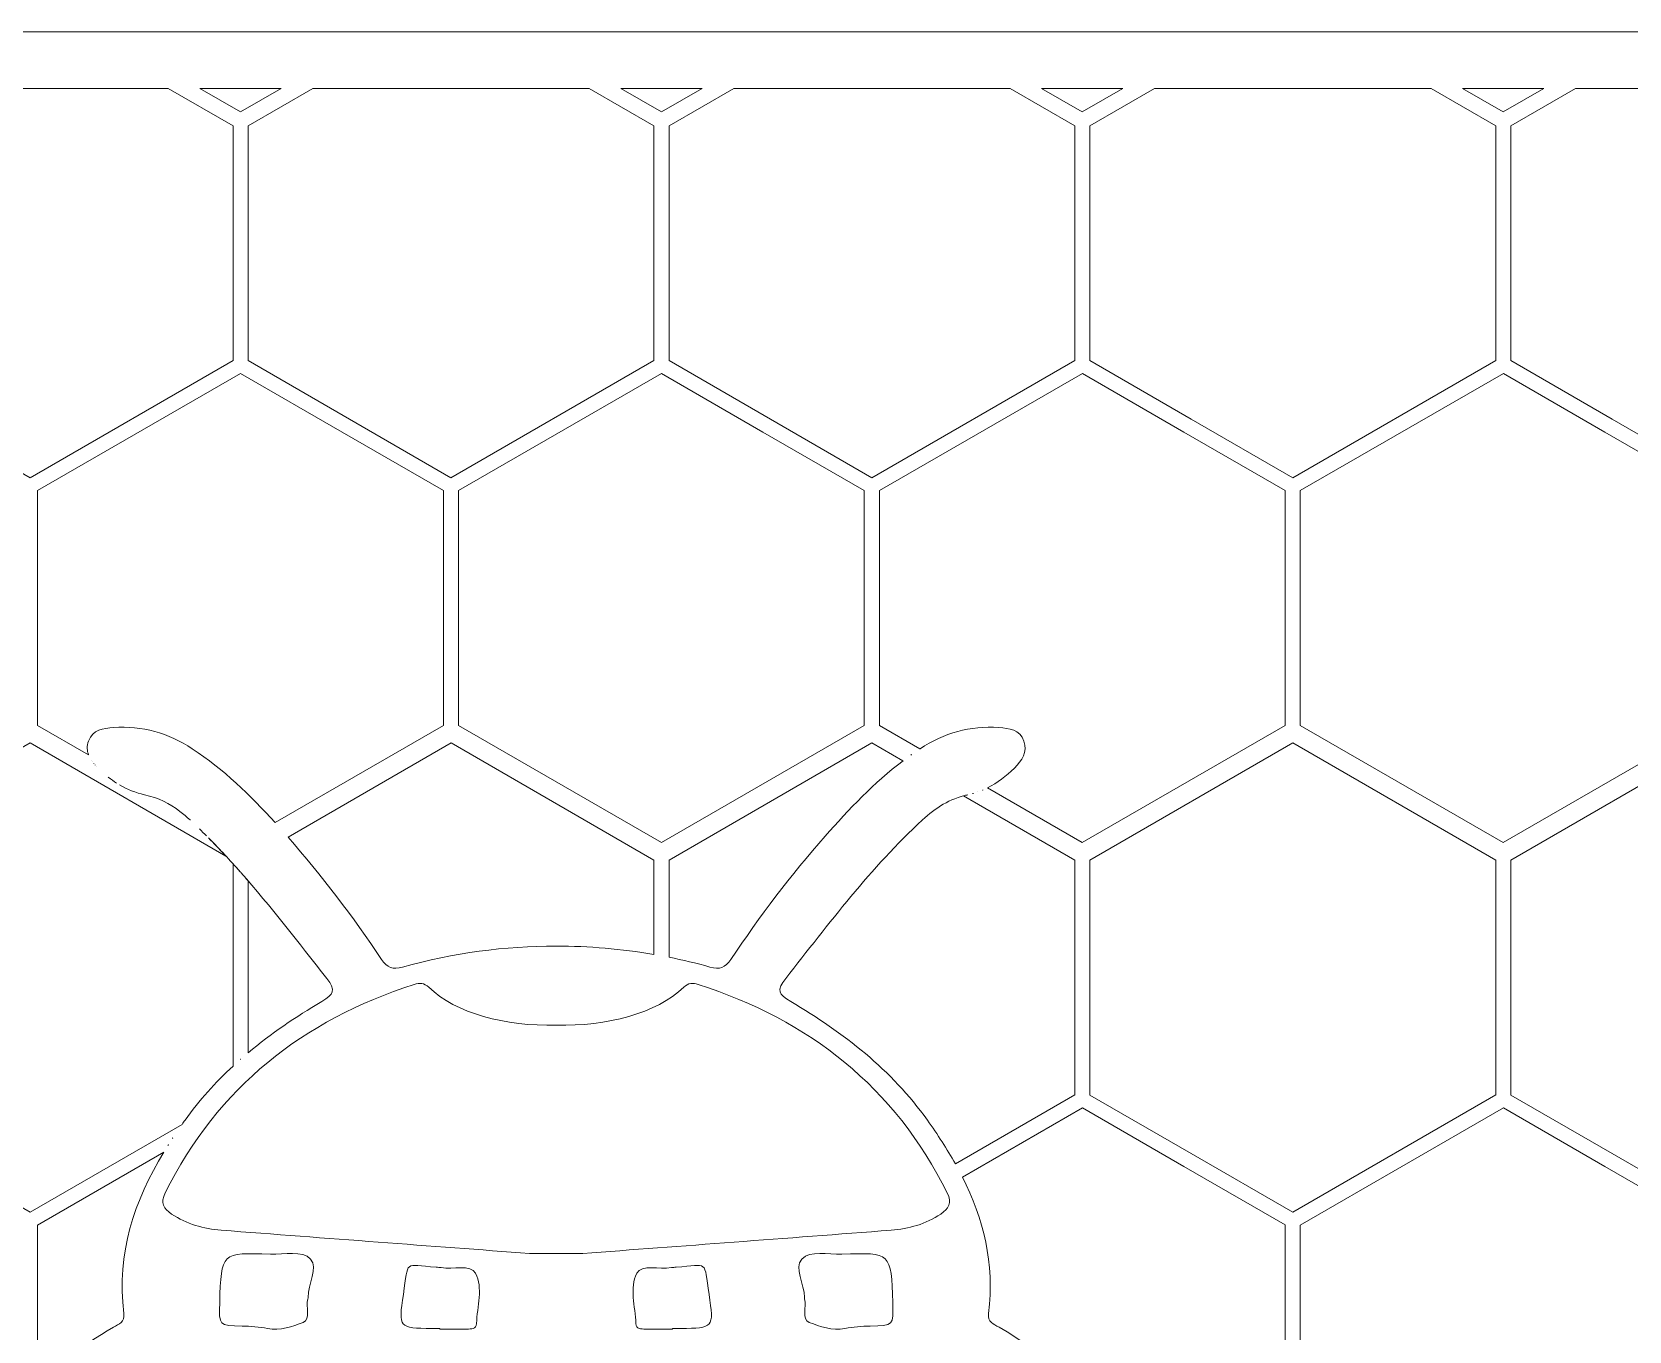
# Model space of a CAD drawing. Extents: x 40 to 2961, y -2960 to -39.
# Drawn here: x 1156 to 2204, y -892 to -39 of the extents above; entities that cross this region are included whole.
import ezdxf

# ---------------------------------------------------------------- set-up
doc = ezdxf.new("R2010")
doc.units = 0
doc.header["$MEASUREMENT"] = 0
doc.layers.add('Layer 1', color=7, linetype='Continuous')

msp = doc.modelspace()

# ---------------------------------------------------------------- linework, layer by layer
at = {"layer": 'Layer 1', "lineweight": 0}
for points in [[(40.13047586206903, -39.40643793103482), (40.13047586206903, -2960.041837931034), (2960.76607586207, -2960.041837931034), (2960.76607586207, -39.40643793103482), (40.13047586206903, -39.40643793103482)], [(1245.921575862068, -76.42703793103465), (1288.385075862068, -100.9432379310347), (1288.385075862068, -254.9422379310345), (1155.150275862069, -331.8656379310341), (1088.565875862068, -293.4229379310345), (1022.047275862069, -255.0182379310345), (1022.047275862069, -100.9435379310344), (1064.511275862069, -76.42703793103465), (1245.921575862068, -76.42703793103465)], [(1319.940875862068, -76.42703793103465), (1293.256175862069, -91.8334379310345), (1266.571775862069, -76.42703793103465), (1319.940875862068, -76.42703793103465)], [(1522.13357586207, -76.42703793103465), (1564.596875862069, -100.9432379310347), (1564.596875862069, -254.9422379310345), (1431.362375862069, -331.8654379310346), (1364.777875862069, -293.4229379310345), (1298.259575862069, -255.0185379310342), (1298.259575862069, -100.9432379310347), (1340.723075862069, -76.42703793103465), (1522.13357586207, -76.42703793103465)], [(1596.152675862069, -76.42703793103465), (1569.46797586207, -91.8334379310345), (1542.783575862068, -76.42703793103465), (1596.152675862069, -76.42703793103465)], [(1798.345375862069, -76.42703793103465), (1840.809175862069, -100.9435379310344), (1840.809175862069, -254.9422379310345), (1707.574175862068, -331.8654379310346), (1640.989675862069, -293.4229379310345), (1574.471375862069, -255.0185379310342), (1574.471375862069, -100.9432379310347), (1616.93497586207, -76.42703793103465), (1798.345375862069, -76.42703793103465)], [(1872.364775862068, -76.42703793103465), (1845.680275862069, -91.8334379310345), (1818.995675862068, -76.42703793103465), (1872.364775862068, -76.42703793103465)], [(2074.557475862068, -76.42703793103465), (2117.020975862069, -100.9432379310347), (2117.020975862069, -254.9422379310345), (1983.786175862069, -331.8656379310341), (1917.201775862068, -293.4229379310345), (1850.683175862068, -255.0182379310345), (1850.683175862068, -100.9435379310344), (1893.147175862068, -76.42703793103465), (2074.557475862068, -76.42703793103465)], [(2148.576575862069, -76.42703793103465), (2121.892175862069, -91.8334379310345), (2095.207675862068, -76.42703793103465), (2148.576575862069, -76.42703793103465)], [(2350.769275862069, -76.42703793103465), (2393.232775862069, -100.9432379310347), (2393.232775862069, -254.9422379310345), (2259.99807586207, -331.8656379310341), (2193.413575862069, -293.4229379310345), (2126.895475862069, -255.0185379310342), (2126.895475862069, -100.9432379310347), (2169.359075862068, -76.42703793103465), (2350.769275862069, -76.42703793103465)], [(1702.63687586207, -494.3395379310341), (1569.46797586207, -571.2242379310346), (1436.299575862069, -494.3395379310341), (1436.299575862069, -340.3405379310343), (1569.534175862069, -263.4173379310341), (1636.118575862069, -301.8598379310342), (1702.63687586207, -340.2642379310346), (1702.63687586207, -494.3395379310341)], [(2255.060975862069, -494.3392379310344), (2121.892175862069, -571.2242379310346), (1988.723275862068, -494.3392379310344), (1988.723275862068, -340.3405379310343), (2121.958275862069, -263.4173379310341), (2188.542475862068, -301.8598379310342), (2255.060975862069, -340.2645379310343), (2255.060975862069, -494.3392379310344)], [(2117.020975862069, -582.7378379310339), (2117.020975862069, -736.7367379310344), (1983.786175862069, -813.6597379310342), (1917.201775862068, -775.2172379310341), (1850.683175862068, -736.8127379310345), (1850.683175862068, -582.7381379310345), (1983.852075862069, -505.8526379310342), (2117.020975862069, -582.7378379310339)], [(2393.232775862069, -582.7378379310339), (2393.232775862069, -736.7367379310344), (2259.99807586207, -813.6597379310342), (2193.413575862069, -775.2172379310341), (2126.895475862069, -736.8130379310342), (2126.895475862069, -582.7378379310339), (2260.06387586207, -505.8526379310342), (2393.232775862069, -582.7378379310339)]]:
    msp.add_lwpolyline(points, dxfattribs=at)
for points, knots in [([(1426.425075862069, -494.3395379310341), (1426.425075862069, -494.3395379310341), (1316.012575862069, -558.0860379310343), (1316.012575862069, -558.0860379310343), (1316.013275862069, -558.0866379310346), (1316.013775862069, -558.0872379310349), (1316.014275862069, -558.0878379310343), (1299.640275862069, -540.0800379310349), (1282.200975862069, -523.1950379310347), (1261.668975862069, -509.6638379310343), (1245.943675862069, -499.3199379310345), (1228.800275862069, -494.4219379310343), (1209.981475862069, -495.7108379310348), (1203.182375862069, -496.1942379310349), (1196.222375862069, -497.1932379310347), (1193.547575862069, -504.6046379310346), (1192.323875862069, -507.9618379310341), (1192.548575862069, -510.9562379310346), (1193.610375862068, -513.6940379310345), (1193.610375862068, -513.6939379310343), (1193.610375862068, -513.6937379310348), (1193.610175862069, -513.6936379310346), (1193.610175862069, -513.6936379310346), (1160.087275862069, -494.3392379310344), (1160.087275862069, -494.3392379310344), (1160.087275862069, -494.3392379310344), (1160.087275862069, -340.3405379310343), (1160.087275862069, -340.3405379310343), (1160.087275862069, -340.3405379310343), (1293.322375862069, -263.4173379310341), (1293.322375862069, -263.4173379310341), (1293.322375862069, -263.4173379310341), (1359.906775862069, -301.8598379310342), (1359.906775862069, -301.8598379310342), (1359.906775862069, -301.8598379310342), (1426.425075862069, -340.2642379310346), (1426.425075862069, -340.2642379310346), (1426.425075862069, -340.2642379310346), (1426.425075862069, -494.3395379310341), (1426.425075862069, -494.3395379310341)], [0, 0, 0, 0, 1, 1, 1, 2, 2, 2, 3, 3, 3, 4, 4, 4, 5, 5, 5, 6, 6, 6, 7, 7, 7, 8, 8, 8, 9, 9, 9, 10, 10, 10, 11, 11, 11, 12, 12, 12, 13, 13, 13, 13]), ([(1978.849175862069, -494.3392379310344), (1978.849175862069, -494.3392379310344), (1845.680275862069, -571.2242379310346), (1845.680275862069, -571.2242379310346), (1845.680275862069, -571.2242379310346), (1783.440875862068, -535.2904379310348), (1783.440875862068, -535.2904379310348), (1783.440875862068, -535.2904379310348), (1783.440875862068, -535.2905379310341), (1783.440875862068, -535.2905379310341), (1789.93297586207, -532.0716379310343), (1795.83287586207, -527.6522379310345), (1801.097875862069, -522.3278379310341), (1805.931575862069, -517.4299379310341), (1809.991775862069, -511.8550379310345), (1807.349175862069, -504.6046379310346), (1804.674275862069, -497.1932379310347), (1797.714275862068, -496.1942379310349), (1790.91497586207, -495.7108379310348), (1772.096475862068, -494.4219379310343), (1754.953075862069, -499.3199379310345), (1739.227775862069, -509.6638379310343), (1739.200875862069, -509.6815379310347), (1739.174675862068, -509.7002379310343), (1739.147775862069, -509.7180379310348), (1739.147775862069, -509.7180379310348), (1712.511375862068, -494.3395379310341), (1712.511375862068, -494.3395379310341), (1712.511375862068, -494.3395379310341), (1712.511375862068, -340.3405379310343), (1712.511375862068, -340.3405379310343), (1712.511375862068, -340.3405379310343), (1845.746175862068, -263.4171379310346), (1845.746175862068, -263.4171379310346), (1845.746175862068, -263.4171379310346), (1912.330675862069, -301.8598379310342), (1912.330675862069, -301.8598379310342), (1912.330675862069, -301.8598379310342), (1978.849175862069, -340.2645379310343), (1978.849175862069, -340.2645379310343), (1978.849175862069, -340.2645379310343), (1978.849175862069, -494.3392379310344), (1978.849175862069, -494.3392379310344)], [0, 0, 0, 0, 1, 1, 1, 2, 2, 2, 3, 3, 3, 4, 4, 4, 5, 5, 5, 6, 6, 6, 7, 7, 7, 8, 8, 8, 9, 9, 9, 10, 10, 10, 11, 11, 11, 12, 12, 12, 13, 13, 13, 14, 14, 14, 14]), ([(1283.744175862069, -580.0583379310347), (1279.973375862069, -575.999137931034), (1276.137575862069, -571.995537931034), (1272.223475862069, -568.0588379310348), (1279.468875862069, -575.3416379310347), (1286.437775862069, -582.8611379310341), (1293.225075862068, -590.536437931034), (1291.622175862069, -588.7245379310343), (1290.009775862069, -586.9209379310341), (1288.385075862068, -585.1277379310341), (1288.385075862068, -585.1277379310341), (1288.385075862068, -717.805337931035), (1288.385075862068, -717.805337931035), (1276.834175862069, -728.4905379310349), (1266.218075862069, -740.2230379310349), (1256.867075862069, -753.3091379310345), (1256.216075862068, -754.2209379310343), (1255.573375862069, -755.1360379310345), (1254.931475862069, -756.0512379310348), (1254.931475862069, -756.0512379310348), (1155.150275862069, -813.6597379310342), (1155.150275862069, -813.6597379310342), (1155.150275862069, -813.6597379310342), (1088.565875862068, -775.2172379310341), (1088.565875862068, -775.2172379310341), (1088.565875862068, -775.2172379310341), (1022.047275862069, -736.8127379310345), (1022.047275862069, -736.8127379310345), (1022.047275862069, -736.8127379310345), (1022.047275862069, -582.7381379310345), (1022.047275862069, -582.7381379310345), (1022.047275862069, -582.7381379310345), (1155.216175862069, -505.8526379310342), (1155.216175862069, -505.8526379310342), (1155.216175862069, -505.8526379310342), (1283.744175862069, -580.0583379310347), (1283.744175862069, -580.0583379310347)], [0, 0, 0, 0, 1, 1, 1, 2, 2, 2, 3, 3, 3, 4, 4, 4, 5, 5, 5, 6, 6, 6, 7, 7, 7, 8, 8, 8, 9, 9, 9, 10, 10, 10, 11, 11, 11, 12, 12, 12, 12]), ([(1564.596875862069, -582.7378379310339), (1564.596875862069, -582.7378379310339), (1564.596875862069, -644.6071379310342), (1564.596875862069, -644.6071379310342), (1564.598775862069, -644.6074379310348), (1564.600575862069, -644.6078379310347), (1564.602375862069, -644.6081379310344), (1543.238075862069, -640.916837931034), (1521.856275862068, -639.1191379310349), (1500.448275862069, -639.1396379310345), (1466.774375862069, -639.1074379310348), (1433.164775862069, -643.5543379310348), (1399.587275862069, -652.8348379310346), (1393.174575862069, -654.6071379310342), (1389.565975862069, -653.5116379310348), (1385.795175862069, -647.8401379310344), (1367.108775862069, -619.7456379310343), (1346.700975862069, -592.9574379310343), (1324.488075862069, -567.5948379310348), (1324.488075862069, -567.5948379310348), (1431.428475862069, -505.8526379310342), (1431.428475862069, -505.8526379310342), (1431.428475862069, -505.8526379310342), (1564.596875862069, -582.7378379310339), (1564.596875862069, -582.7378379310339)], [0, 0, 0, 0, 1, 1, 1, 2, 2, 2, 3, 3, 3, 4, 4, 4, 5, 5, 5, 6, 6, 6, 7, 7, 7, 8, 8, 8, 8]), ([(1728.014175862068, -517.6155379310349), (1728.015575862069, -517.6145379310346), (1728.016975862069, -517.6136379310346), (1728.018175862069, -517.6126379310344), (1709.013075862069, -531.9867379310344), (1692.586875862069, -549.1519379310348), (1676.874375862069, -567.0547379310347), (1654.479075862069, -592.5760379310341), (1633.919675862069, -619.5474379310344), (1615.101375862068, -647.8401379310344), (1611.330675862069, -653.5116379310348), (1607.721975862069, -654.6071379310342), (1601.309475862068, -652.8348379310346), (1592.36527586207, -650.3627379310346), (1583.418775862068, -648.2444379310346), (1574.469475862068, -646.4516379310344), (1574.470175862069, -646.4517379310346), (1574.470775862068, -646.4518379310348), (1574.471375862069, -646.4519379310341), (1574.471375862069, -646.4519379310341), (1574.471375862069, -582.7378379310339), (1574.471375862069, -582.7378379310339), (1574.471375862069, -582.7378379310339), (1707.640275862068, -505.8526379310342), (1707.640275862068, -505.8526379310342), (1707.640275862068, -505.8526379310342), (1728.014175862068, -517.6155379310349), (1728.014175862068, -517.6155379310349)], [0, 0, 0, 0, 1, 1, 1, 2, 2, 2, 3, 3, 3, 4, 4, 4, 5, 5, 5, 6, 6, 6, 7, 7, 7, 8, 8, 8, 9, 9, 9, 9]), ([(1733.121075862069, -513.8676379310346), (1733.324775862069, -513.722137931034), (1733.527475862069, -513.5753379310345), (1733.731775862068, -513.4304379310342), (1733.527175862069, -513.5750379310348), (1733.325075862069, -513.7224379310346), (1733.121075862069, -513.8676379310346)], [0, 0, 0, 0, 1, 1, 1, 2, 2, 2, 2]), ([(1195.429675862069, -517.1338379310346), (1195.426075862069, -517.1286379310341), (1195.422775862069, -517.1234379310345), (1195.419475862069, -517.1181379310347), (1195.422775862069, -517.1234379310345), (1195.426075862069, -517.1286379310341), (1195.429675862069, -517.1338379310346)], [0, 0, 0, 0, 1, 1, 1, 2, 2, 2, 2]), ([(1196.205975862069, -518.2318379310345), (1196.194075862069, -518.2161379310346), (1196.182975862069, -518.2001379310341), (1196.171075862068, -518.1844379310342), (1196.182975862069, -518.2001379310341), (1196.194075862069, -518.2161379310346), (1196.205975862069, -518.2318379310345)], [0, 0, 0, 0, 1, 1, 1, 2, 2, 2, 2]), ([(1197.044675862069, -519.3007379310347), (1197.022275862069, -519.2735379310343), (1197.001175862069, -519.2459379310349), (1196.978775862069, -519.2186379310342), (1197.001175862069, -519.2459379310349), (1197.022275862069, -519.2735379310343), (1197.044675862069, -519.3007379310347)], [0, 0, 0, 0, 1, 1, 1, 2, 2, 2, 2]), ([(1197.932975862069, -520.3407379310347), (1197.898975862069, -520.3024379310345), (1197.866375862069, -520.2634379310348), (1197.832675862069, -520.2249379310342), (1197.866375862069, -520.2633379310346), (1197.898975862069, -520.3024379310345), (1197.932975862069, -520.3407379310347)], [0, 0, 0, 0, 1, 1, 1, 2, 2, 2, 2]), ([(1198.858475862069, -521.3529379310348), (1198.813075862069, -521.3046379310344), (1198.769275862069, -521.2553379310348), (1198.723875862069, -521.2068379310349), (1198.769275862069, -521.2552379310346), (1198.812775862069, -521.3046379310344), (1198.858475862069, -521.3529379310348)], [0, 0, 0, 0, 1, 1, 1, 2, 2, 2, 2]), ([(1211.997675862069, -532.2250379310344), (1210.121275862069, -531.0384379310344), (1208.301575862069, -529.7475379310345), (1206.539075862069, -528.3612379310343), (1208.301575862069, -529.7475379310345), (1210.121275862069, -531.0384379310344), (1211.997675862069, -532.2250379310344)], [0, 0, 0, 0, 1, 1, 1, 2, 2, 2, 2]), ([(1260.331775862069, -556.5569379310346), (1260.271875862069, -556.5013379310349), (1260.214075862069, -556.4441379310347), (1260.154175862069, -556.3886379310343), (1258.011375862069, -554.3987379310347), (1255.818175862069, -552.5318379310347), (1253.548875862069, -550.8103379310342), (1246.741175862069, -545.6460379310347), (1239.248975862069, -541.7910379310342), (1230.379075862069, -539.8576379310343), (1224.498575862069, -538.5687379310348), (1218.996375862069, -536.3534379310349), (1213.892875862069, -533.3766379310346), (1218.996375862069, -536.3534379310349), (1224.498575862069, -538.5687379310348), (1230.379375862069, -539.8576379310343), (1239.248975862069, -541.7910379310342), (1246.741175862069, -545.6460379310347), (1253.548875862069, -550.8103379310342), (1255.818175862069, -552.5318379310347), (1258.011375862069, -554.3987379310347), (1260.154175862069, -556.3886379310343), (1260.214075862069, -556.4441379310347), (1260.271875862069, -556.5014379310342), (1260.331775862069, -556.5569379310346)], [0, 0, 0, 0, 1, 1, 1, 2, 2, 2, 3, 3, 3, 4, 4, 4, 5, 5, 5, 6, 6, 6, 7, 7, 7, 8, 8, 8, 8]), ([(1740.742575862068, -556.3886379310343), (1749.313775862069, -548.4293379310348), (1758.691075862069, -542.4355379310346), (1770.517375862069, -539.8576379310343), (1769.57237586207, -540.0636379310345), (1768.648575862069, -540.2991379310342), (1767.734075862068, -540.5480379310347), (1767.734075862068, -540.5480379310347), (1840.809175862069, -582.7381379310345), (1840.809175862069, -582.7381379310345), (1840.809175862069, -582.7381379310345), (1840.809175862069, -736.7367379310344), (1840.809175862069, -736.7367379310344), (1840.809175862069, -736.7367379310344), (1762.400075862068, -782.0060379310344), (1762.400075862068, -782.0060379310344), (1762.400775862068, -782.0070379310346), (1762.401275862068, -782.0080379310348), (1762.401775862068, -782.0090379310341), (1756.930075862068, -772.2165379310345), (1750.717575862069, -762.6742379310344), (1744.029375862068, -753.3091379310345), (1720.473675862069, -720.3440379310341), (1688.99057586207, -695.8539379310341), (1654.34987586207, -675.5206379310348), (1646.293975862069, -670.7836379310347), (1644.940875862068, -668.0446379310342), (1651.030675862068, -660.3108379310343), (1679.420275862069, -624.3490379310342), (1706.971975862069, -587.7103379310347), (1740.742575862068, -556.3886379310343)], [0, 0, 0, 0, 1, 1, 1, 2, 2, 2, 3, 3, 3, 4, 4, 4, 5, 5, 5, 6, 6, 6, 7, 7, 7, 8, 8, 8, 9, 9, 9, 10, 10, 10, 10]), ([(1773.536775862069, -539.0949379310341), (1773.74877586207, -539.0357379310344), (1773.960675862068, -538.9761379310348), (1774.171675862068, -538.9144379310346), (1773.960675862068, -538.9762379310341), (1773.74877586207, -539.0356379310342), (1773.536775862069, -539.0949379310341)], [0, 0, 0, 0, 1, 1, 1, 2, 2, 2, 2]), ([(1777.140975862068, -537.9626379310348), (1777.155775862069, -537.9574379310343), (1777.170175862069, -537.9515379310342), (1777.184875862069, -537.9462379310344), (1777.170175862069, -537.9515379310342), (1777.155775862069, -537.9574379310343), (1777.140975862068, -537.9626379310348)], [0, 0, 0, 0, 1, 1, 1, 2, 2, 2, 2]), ([(1780.149075862069, -536.7913379310348), (1780.25597586207, -536.746437931034), (1780.363375862069, -536.7026379310346), (1780.470075862069, -536.6570379310342), (1780.363375862069, -536.7026379310346), (1780.255875862069, -536.7463379310348), (1780.149075862069, -536.7913379310348)], [0, 0, 0, 0, 1, 1, 1, 2, 2, 2, 2]), ([(1270.977675862069, -566.8284379310344), (1269.422375862069, -565.2764379310347), (1267.863975862068, -563.7270379310348), (1266.282975862069, -562.1971379310344), (1267.864475862069, -563.7267379310342), (1269.421875862069, -565.2768379310346), (1270.977675862069, -566.8284379310344)], [0, 0, 0, 0, 1, 1, 1, 2, 2, 2, 2]), ([(1293.464275862068, -590.8069379310346), (1313.207675862069, -613.1594379310345), (1331.364275862069, -636.8742379310343), (1349.865775862068, -660.3108379310343), (1355.955875862069, -668.0446379310342), (1354.602775862069, -670.7836379310347), (1346.546875862069, -675.5206379310348), (1329.493775862069, -685.5303379310344), (1313.212875862069, -696.5552379310348), (1298.259575862069, -709.0948379310348), (1298.259575862069, -709.0947379310346), (1298.259575862069, -709.0947379310346), (1298.259575862069, -709.0947379310346), (1298.259575862069, -709.0947379310346), (1298.259575862069, -596.2948379310346), (1298.259575862069, -596.2948379310346), (1296.671475862069, -594.4567379310347), (1295.072875862069, -592.6275379310346), (1293.464275862068, -590.8069379310346)], [0, 0, 0, 0, 1, 1, 1, 2, 2, 2, 3, 3, 3, 4, 4, 4, 5, 5, 5, 6, 6, 6, 6]), ([(1407.192475862069, -664.3388379310345), (1410.736575862069, -663.2110379310343), (1413.797975862069, -663.1788379310346), (1416.795075862069, -666.0788379310343), (1434.582775862069, -683.2542379310344), (1467.225375862069, -691.8902379310348), (1500.448275862069, -690.9881379310345), (1533.671375862068, -691.8902379310348), (1566.31387586207, -683.2542379310344), (1584.101675862068, -666.0788379310343), (1587.09857586207, -663.1788379310346), (1590.16007586207, -663.2110379310343), (1593.70427586207, -664.3388379310345), (1666.65977586207, -687.7334379310341), (1722.43917586207, -731.5901379310344), (1756.98307586207, -800.9684379310347), (1760.366475862069, -807.7354379310345), (1757.981875862068, -811.3767379310348), (1752.794275862068, -814.8892379310346), (1742.933575862069, -821.5273379310347), (1731.816375862069, -824.5884379310346), (1720.247675862069, -825.4908379310345), (1651.224375862068, -830.839937931034), (1582.200475862068, -835.9313379310342), (1517.881175862069, -840.7649379310342), (1511.211375862069, -840.7649379310342), (1505.572175862069, -840.8294379310346), (1500.448275862069, -840.8937379310346), (1495.324475862069, -840.8294379310346), (1489.685275862069, -840.7649379310342), (1483.015375862069, -840.7649379310342), (1418.696175862069, -835.9313379310342), (1349.672375862069, -830.839937931034), (1280.648775862069, -825.4908379310345), (1269.080075862069, -824.5884379310346), (1257.963075862069, -821.5273379310347), (1248.102375862069, -814.8892379310346), (1242.914875862069, -811.3767379310348), (1240.530275862069, -807.7354379310345), (1243.913375862069, -800.9684379310347), (1278.457475862069, -731.5901379310344), (1334.236975862069, -687.7334379310341), (1407.192475862069, -664.3388379310345)], [0, 0, 0, 0, 1, 1, 1, 2, 2, 2, 3, 3, 3, 4, 4, 4, 5, 5, 5, 6, 6, 6, 7, 7, 7, 8, 8, 8, 9, 9, 9, 10, 10, 10, 11, 11, 11, 12, 12, 12, 13, 13, 13, 14, 14, 14, 14]), ([(1293.231275862069, -713.4244379310348), (1293.312375862069, -713.3529379310348), (1293.395075862069, -713.2834379310343), (1293.476175862069, -713.2119379310343), (1293.394875862069, -713.2832379310348), (1293.312375862069, -713.3530379310341), (1293.231275862069, -713.4244379310348)], [0, 0, 0, 0, 1, 1, 1, 2, 2, 2, 2]), ([(1978.849175862069, -976.1338379310346), (1978.849175862069, -976.1338379310346), (1878.771875862069, -1033.913537931035), (1878.771875862069, -1033.913537931035), (1876.75497586207, -969.5297379310341), (1847.632075862068, -921.3442379310345), (1791.043675862069, -889.1653379310346), (1787.435075862069, -887.1030379310341), (1783.43917586207, -885.8462379310349), (1784.18037586207, -880.1104379310345), (1788.318275862068, -847.2237379310345), (1780.74057586207, -817.9248379310347), (1767.00167586207, -790.6724379310344), (1767.001975862069, -790.6730379310347), (1767.00237586207, -790.6736379310341), (1767.00267586207, -790.6743379310346), (1767.00267586207, -790.6743379310346), (1845.746175862068, -745.2117379310348), (1845.746175862068, -745.2117379310348), (1845.746175862068, -745.2117379310348), (1912.330675862069, -783.654237931034), (1912.330675862069, -783.654237931034), (1912.330675862069, -783.654237931034), (1978.849175862069, -822.0586379310344), (1978.849175862069, -822.0586379310344), (1978.849175862069, -822.0586379310344), (1978.849175862069, -976.1338379310346), (1978.849175862069, -976.1338379310346)], [0, 0, 0, 0, 1, 1, 1, 2, 2, 2, 3, 3, 3, 4, 4, 4, 5, 5, 5, 6, 6, 6, 7, 7, 7, 8, 8, 8, 9, 9, 9, 9]), ([(2255.060975862069, -976.1338379310346), (2255.060975862069, -976.1338379310346), (2172.569475862068, -1023.760237931035), (2172.569475862068, -1023.760237931035), (2172.591975862069, -1023.748437931034), (2172.614975862069, -1023.736437931035), (2172.637375862068, -1023.724637931035), (2153.467175862068, -1033.817137931034), (2135.832775862069, -1043.343437931035), (2120.094275862069, -1051.999437931035), (2120.099775862069, -1051.996337931035), (2120.105175862069, -1051.993237931034), (2120.11067586207, -1051.990237931034), (2120.11067586207, -1051.990237931034), (1988.723275862068, -976.1338379310346), (1988.723275862068, -976.1338379310346), (1988.723275862068, -976.1338379310346), (1988.723275862068, -822.1347379310346), (1988.723275862068, -822.1347379310346), (1988.723275862068, -822.1347379310346), (2121.958275862069, -745.2118379310341), (2121.958275862069, -745.2118379310341), (2121.958275862069, -745.2118379310341), (2188.542475862068, -783.654237931034), (2188.542475862068, -783.654237931034), (2188.542475862068, -783.654237931034), (2255.060975862069, -822.0586379310344), (2255.060975862069, -822.0586379310344), (2255.060975862069, -822.0586379310344), (2255.060975862069, -976.1338379310346), (2255.060975862069, -976.1338379310346)], [0, 0, 0, 0, 1, 1, 1, 2, 2, 2, 3, 3, 3, 4, 4, 4, 5, 5, 5, 6, 6, 6, 7, 7, 7, 8, 8, 8, 9, 9, 9, 10, 10, 10, 10]), ([(1248.644675862069, -765.3210379310349), (1248.721275862069, -765.2040379310347), (1248.797075862069, -765.0866379310346), (1248.873975862069, -764.9696379310344), (1248.797075862069, -765.0866379310346), (1248.721275862069, -765.2040379310347), (1248.644675862069, -765.3210379310349)], [0, 0, 0, 0, 1, 1, 1, 2, 2, 2, 2]), ([(1216.716375862069, -880.1104379310345), (1217.457475862069, -885.8462379310349), (1213.461675862069, -887.1030379310341), (1209.853075862069, -889.1653379310346), (1188.323275862069, -901.4082379310348), (1170.775475862069, -915.9719379310345), (1157.174575862069, -932.8577379310345), (1158.127875862069, -931.6747379310345), (1159.095475862069, -930.5001379310343), (1160.087275862069, -929.3398379310347), (1160.087275862069, -929.3398379310347), (1160.087275862069, -822.1347379310346), (1160.087275862069, -822.1347379310346), (1160.087275862069, -822.1347379310346), (1243.008175862069, -774.2606379310346), (1243.008175862069, -774.2606379310346), (1243.009075862069, -774.2591379310343), (1243.010075862068, -774.2577379310342), (1243.010975862069, -774.2561379310346), (1223.723875862069, -806.1329379310346), (1211.735375862068, -840.5232379310346), (1216.716375862069, -880.1104379310345)], [0, 0, 0, 0, 1, 1, 1, 2, 2, 2, 3, 3, 3, 4, 4, 4, 5, 5, 5, 6, 6, 6, 7, 7, 7, 7]), ([(1245.696575862069, -769.9118379310348), (1245.816175862069, -769.7216379310348), (1245.936775862069, -769.5315379310341), (1246.057075862069, -769.3415379310345), (1245.936775862069, -769.5316379310343), (1245.816175862069, -769.7216379310348), (1245.696575862069, -769.9118379310348)], [0, 0, 0, 0, 1, 1, 1, 2, 2, 2, 2]), ([(1337.588475862069, -869.5731379310346), (1337.588475862069, -869.9275379310347), (1337.588475862069, -870.2822379310346), (1337.491475862069, -870.604337931034), (1335.944975862069, -875.7923379310341), (1339.618775862069, -883.8805379310343), (1334.365875862069, -885.9752379310348), (1327.276875862069, -888.8109379310345), (1319.382175862069, -891.5821379310346), (1311.003775862069, -890.0032379310342), (1305.557975862069, -889.0043379310346), (1299.950875862069, -888.4885379310344), (1294.376275862069, -888.3598379310342), (1279.134475862069, -888.0696379310348), (1279.134475862069, -888.198737931034), (1279.617475862069, -872.9566379310345), (1280.616675862069, -840.1527379310346), (1280.648775862069, -840.0561379310348), (1313.065875862068, -841.3126379310343), (1322.088875862069, -841.6350379310343), (1333.753875862069, -838.4448379310343), (1339.296275862069, -844.5030379310347), (1344.548875862069, -850.2710379310347), (1337.459375862069, -860.9049379310345), (1337.588475862069, -869.5731379310346)], [0, 0, 0, 0, 1, 1, 1, 2, 2, 2, 3, 3, 3, 4, 4, 4, 5, 5, 5, 6, 6, 6, 7, 7, 7, 8, 8, 8, 8]), ([(1418.856975862069, -890.0032379310342), (1397.170475862069, -889.6486379310345), (1396.816275862069, -889.5843379310345), (1400.135275862069, -867.6075379310341), (1403.647575862069, -844.5995379310343), (1400.135275862069, -848.1764379310343), (1421.757775862069, -849.7876379310346), (1422.788675862069, -849.8521379310341), (1423.851775862069, -849.8521379310341), (1424.883375862069, -850.045437931034), (1432.681175862069, -851.4310379310346), (1444.346775862069, -847.5641379310346), (1447.569075862069, -853.7833379310341), (1452.563675862069, -863.3216379310343), (1448.535675862069, -875.5667379310344), (1448.148975862069, -886.6518379310346), (1448.019775862069, -890.5509379310342), (1444.636175862069, -890.2931379310348), (1441.865475862069, -890.3253379310345), (1435.935975862069, -890.3576379310343), (1430.006875862069, -890.3253379310345), (1424.110075862069, -890.3253379310345), (1424.110075862069, -890.3253379310345), (1424.110075862069, -890.0032379310342), (1424.110075862069, -890.0032379310342), (1422.337475862068, -890.0032379310342), (1420.597375862069, -890.0353379310345), (1418.856975862069, -890.0032379310342)], [0, 0, 0, 0, 1, 1, 1, 2, 2, 2, 3, 3, 3, 4, 4, 4, 5, 5, 5, 6, 6, 6, 7, 7, 7, 8, 8, 8, 9, 9, 9, 9]), ([(1582.039575862069, -890.0032379310342), (1580.299375862069, -890.0353379310345), (1578.559175862069, -890.0032379310342), (1576.786575862068, -890.0032379310342), (1576.786575862068, -890.0032379310342), (1576.786575862068, -890.3253379310345), (1576.786575862068, -890.3253379310345), (1570.889875862069, -890.3253379310345), (1564.96077586207, -890.3576379310343), (1559.031275862069, -890.3253379310345), (1556.260375862068, -890.2931379310348), (1552.87667586207, -890.5509379310342), (1552.74777586207, -886.6518379310346), (1552.36097586207, -875.5667379310344), (1548.333075862069, -863.3216379310343), (1553.327675862069, -853.7833379310341), (1556.549975862068, -847.5641379310346), (1568.21537586207, -851.4310379310346), (1576.013375862069, -850.045437931034), (1577.044675862069, -849.8521379310341), (1578.107975862069, -849.8521379310341), (1579.138975862068, -849.7876379310346), (1600.761475862069, -848.1764379310343), (1597.249175862069, -844.5995379310343), (1600.761475862069, -867.6075379310341), (1604.080175862069, -889.5843379310345), (1603.726275862069, -889.6486379310345), (1582.039575862069, -890.0032379310342)], [0, 0, 0, 0, 1, 1, 1, 2, 2, 2, 3, 3, 3, 4, 4, 4, 5, 5, 5, 6, 6, 6, 7, 7, 7, 8, 8, 8, 9, 9, 9, 9]), ([(1706.520275862069, -888.3598379310342), (1700.945575862068, -888.4885379310344), (1695.338775862068, -889.0043379310346), (1689.892975862069, -890.0032379310342), (1681.514575862069, -891.5821379310346), (1673.619775862069, -888.8109379310345), (1666.530675862068, -885.9752379310348), (1661.277675862069, -883.8805379310343), (1664.951775862068, -875.7923379310341), (1663.404975862069, -870.604337931034), (1663.308175862068, -870.2822379310346), (1663.308175862068, -869.9275379310347), (1663.308175862068, -869.5731379310346), (1663.437375862068, -860.9049379310345), (1656.347775862068, -850.2710379310347), (1661.600375862068, -844.5030379310347), (1667.142775862068, -838.4448379310343), (1678.807875862069, -841.6350379310343), (1687.83057586207, -841.3126379310343), (1720.247675862069, -840.0561379310348), (1720.279975862069, -840.1527379310346), (1721.27917586207, -872.9566379310345), (1721.76217586207, -888.198737931034), (1721.76217586207, -888.0696379310348), (1706.520275862069, -888.3598379310342)], [0, 0, 0, 0, 1, 1, 1, 2, 2, 2, 3, 3, 3, 4, 4, 4, 5, 5, 5, 6, 6, 6, 7, 7, 7, 8, 8, 8, 8])]:
    msp.add_open_spline(points, degree=3, knots=knots, dxfattribs=at)

doc.saveas('drawing.dxf')
